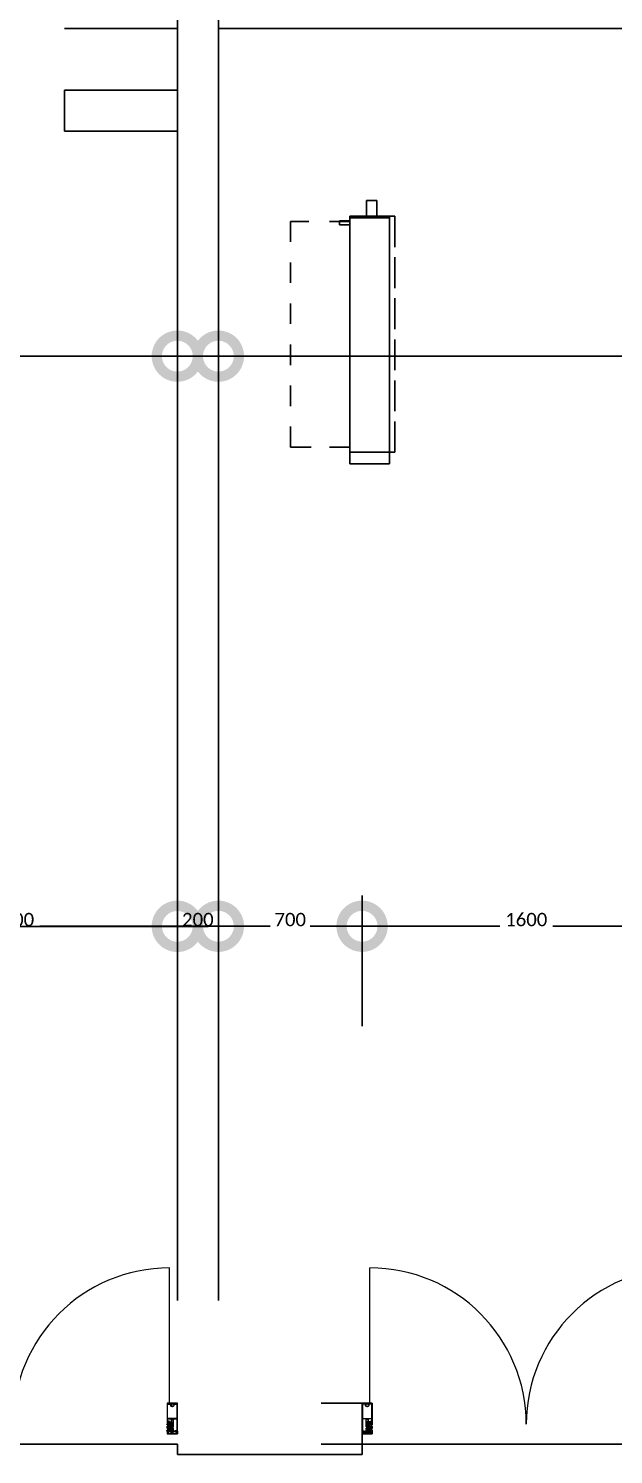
# Model space of a CAD drawing. Header units: metres. Extents: x 22.6 to 101.3, y 9.4 to 67.4.
# Drawn here: x 40.32 to 43.17, y 11.5 to 18.45 of the extents above; entities that cross this region are included whole.
import ezdxf

# ---------------------------------------------------------------- set-up
doc = ezdxf.new("R2010")
doc.units = ezdxf.units.M
doc.linetypes.add('ECG_Line-Ptrn-Dash-1', pattern=[2, 1, -1])
doc.linetypes.add('ECG_Line-Ptrn-Sold', pattern=[9144.001, 9144, -0.001])
doc.layers.add('00', color=252, linetype='Continuous')
doc.layers.add('HVAC', color=1, linetype='Continuous')
for name, color, linetype, lineweight in [('A-DIM', 7, 'Continuous', 5), ('A-DOOR', 5, 'Continuous', 5), ('A-HATCH', 1, 'Continuous', 9), ('A-WIN', 4, 'ECG_Line-Ptrn-Sold', 5), ('M-EQPM', 1, 'Continuous', 25)]:
    doc.layers.add(name, color=color, linetype=linetype, lineweight=lineweight)
doc.styles.add('Calibri', font='calibri.ttf', dxfattribs={"height": 0.212639})
doc.dimstyles.new('ECG_Dimn-Detl-100', dxfattribs={"dimscale": 0.3048, "dimtxt": 0.25, "dimasz": 1.312336, "dimexe": 0.492126, "dimexo": 0.0625, "dimgap": 0, "dimtad": 1, "dimdec": 0, "dimlfac": 1000, "dimzin": 0, "dimdsep": 46, "dimtxsty": 'Calibri', "dimblk1": 'DOTSMALL', "dimblk2": 'DOTSMALL', "dimsah": 1, "dimcen": 0.09, "dimdle": 0.492126, "dimazin": 0, "dimtfac": 1, "dimtdec": 4, "dimtix": 1, "dimtmove": 0, "dimatfit": 3, "dimfxl": 0.492126, "dimfxlon": 1, "dimtvp": 1, "dimtolj": 1, "dimtzin": 0, "dimarcsym": 2})
doc.dimstyles.new('ECG_Dimn-Detl-100_2', dxfattribs={"dimscale": 0.3048, "dimtxt": 0.25, "dimasz": 1.312336, "dimexe": 0.492126, "dimexo": 0.0625, "dimgap": 0, "dimtad": 1, "dimdec": 0, "dimlfac": 1000, "dimzin": 0, "dimdsep": 46, "dimtxsty": 'Calibri', "dimblk1": 'DOTSMALL', "dimblk2": 'DOTSMALL', "dimsah": 1, "dimcen": 0.09, "dimdle": 0.492126, "dimazin": 0, "dimtfac": 1, "dimtdec": 4, "dimtix": 1, "dimtmove": 0, "dimatfit": 3, "dimfxl": 0.492126, "dimfxlon": 1, "dimtvp": 1, "dimtolj": 1, "dimtzin": 0, "dimarcsym": 2})

# ---------------------------------------------------------------- blocks, each defined once
blk = doc.blocks.new('M_Door-Curtain-Wall-Double-Storefront - M_Door-Curtain-Wall-Double-Storefront-3337631-GROUND FLOOR PLAN')
at = {"layer": 'A-DOOR'}
for p, q in [((-0.762, 0.118), (-0.762, 0.7775)), ((0.762, 0.118), (0.762, 0.7775))]:
    blk.add_line(p, q, dxfattribs=at)
for centre, start, end in [((-0.762, 0.0155), 0, 90), ((0.762, 0.0155), 90, 180)]:
    blk.add_arc(centre, 0.762, start, end, dxfattribs=at)
blk = doc.blocks.new('Rectangular Mullion - ECG-RIGHT-END-MULION-PROFIL-1987638-GROUND FLOOR PLAN')
at = {"layer": 'A-HATCH'}
for p, q in [((-0.0297, 0.0186), (-0.0315, 0.0129)), ((-0.0309, 0.0126), (-0.0292, 0.014)), ((-0.0299, 0.019), (-0.0299, 0.031)), ((-0.029, 0.019), (-0.0299, 0.019)), ((-0.0265, 0.019), (-0.0297, 0.019)), ((-0.0234, 0.0056), (-0.0292, 0.0056)), ((-0.0292, -0.0036), (-0.0292, 0.0056)), ((-0.0283, 0.004), (-0.0292, 0.004)), ((-0.0292, 0.004), (-0.0292, -0.0036)), ((-0.0284, 0.0225), (-0.029, 0.019)), ((-0.0049, 0.032), (-0.0289, 0.032)), ((-0.0282, 0.0224), (-0.0288, 0.019)), ((-0.0288, 0.019), (-0.0271, 0.019)), ((-0.0285, 0.0139), (-0.0282, 0.0126)), ((-0.0284, 0.03), (-0.0284, 0.0245)), ((-0.0283, 0.0048), (-0.024, 0.0048)), ((-0.0283, 0.0048), (-0.0283, 0.004)), ((-0.024, 0.0048), (-0.0283, 0.0048)), ((-0.0279, 0.0305), (-0.0049, 0.0305)), ((-0.0263, 0.028), (-0.0277, 0.0244)), ((-0.0277, 0.0126), (-0.0273, 0.0139)), ((-0.0273, 0.021), (-0.0263, 0.022)), ((-0.0273, 0.02), (-0.0273, 0.021)), ((-0.0265, 0.0213), (-0.0271, 0.0207)), ((-0.0267, 0.0139), (-0.0264, 0.0126)), ((-0.0265, 0.0203), (-0.0265, 0.019)), ((-0.0252, 0.028), (-0.0263, 0.028)), ((-0.0263, 0.022), (-0.0243, 0.022)), ((-0.0247, 0.0216), (-0.0258, 0.0216)), ((-0.0258, 0.0126), (-0.0255, 0.0139)), ((-0.0257, 0.0205), (-0.0257, 0.0185)), ((-0.0243, 0.0236), (-0.0253, 0.0264)), ((-0.0246, 0.0266), (-0.0252, 0.028)), ((-0.025, 0.0139), (-0.0247, 0.0126)), ((-0.0247, 0.0185), (-0.0247, 0.0205)), ((-0.0231, 0.0236), (-0.0243, 0.0236)), ((-0.0243, 0.022), (-0.0233, 0.021)), ((-0.0241, 0.0126), (-0.0238, 0.0139)), ((-0.024, 0.0048), (-0.022, 0.0035)), ((-0.022, 0.0035), (-0.024, 0.0048)), ((-0.0233, 0.0207), (-0.0239, 0.0213)), ((-0.0239, 0.019), (-0.0239, 0.0203)), ((-0.0207, 0.019), (-0.0239, 0.019)), ((-0.0049, 0.019), (-0.0235, 0.019)), ((-0.0202, 0.0036), (-0.0234, 0.0056)), ((-0.0233, 0.021), (-0.0233, 0.02)), ((-0.0232, 0.0139), (-0.0228, 0.0126)), ((-0.0213, 0.0218), (-0.0231, 0.0236)), ((-0.0223, 0.0126), (-0.0219, 0.0139)), ((-0.022, 0.0035), (-0.022, -0.0032)), ((-0.022, -0.0032), (-0.022, 0.0035)), ((-0.0113, 0.022), (-0.0213, 0.021)), ((-0.0213, 0.021), (-0.0213, 0.0218)), ((-0.0213, 0.014), (-0.0196, 0.0126)), ((-0.019, 0.0129), (-0.0207, 0.0186)), ((-0.0202, -0.0031), (-0.0202, 0.0036)), ((-0.0202, -0.0012), (-0.0202, 0.0013)), ((-0.0145, 0.0175), (-0.0145, -0.0266)), ((-0.011, 0.0175), (-0.0145, 0.0175)), ((-0.0113, 0.0223), (-0.0113, 0.0234)), ((-0.0113, 0.0234), (0.0014, 0.0234)), ((0.0014, 0.0223), (-0.0113, 0.0223)), ((-0.0049, 0.022), (-0.0113, 0.022)), ((-0.011, -0.0266), (-0.011, 0.0175)), ((-0.0079, 0.0183), (-0.0104, 0.0177)), ((-0.0104, 0.0177), (-0.0104, 0.0117)), ((-0.0086, 0.0117), (-0.0104, 0.0077)), ((-0.0104, 0.0117), (-0.0086, 0.0117)), ((-0.0104, 0.0077), (-0.0104, 0.0034)), ((-0.0104, 0.0034), (-0.0084, 0.0024)), ((-0.01, 0.0234), (-0.01, 0.0245)), ((-0.01, 0.0245), (0.0002, 0.0245)), ((0.0002, 0.0234), (-0.01, 0.0234)), ((-0.0098, 0.0167), (-0.0079, 0.0174)), ((-0.0098, 0.0127), (-0.0098, 0.0167)), ((-0.0079, 0.0122), (-0.0098, 0.0127)), ((-0.0096, 0.0275), (-0.0096, 0.0245)), ((-0.0096, 0.0069), (-0.0079, 0.0105)), ((-0.0096, 0.0041), (-0.0096, 0.0069)), ((-0.0084, 0.0035), (-0.0096, 0.0041)), ((-0.0015, 0.0277), (-0.0084, 0.0277)), ((-0.0084, 0.0024), (-0.0084, 0.0035)), ((-0.0079, 0.0174), (-0.0079, 0.0183)), ((-0.0079, 0.0105), (-0.0079, 0.0122)), ((-0.0077, 0.0177), (-0.0046, 0.0188)), ((-0.0022, 0.0175), (-0.0077, 0.0155)), ((-0.0022, 0.0154), (-0.0077, 0.0133)), ((-0.0022, 0.0132), (-0.0077, 0.0112)), ((-0.0022, 0.011), (-0.0077, 0.009)), ((-0.0022, 0.0096), (-0.0077, 0.0076)), ((-0.0022, 0.0074), (-0.0077, 0.0054)), ((-0.0022, 0.0052), (-0.0077, 0.0032)), ((-0.0022, 0.0031), (-0.0077, 0.0011)), ((-0.0022, 0.0007), (-0.0076, -0.0013)), ((-0.0073, 0.0181), (-0.0056, 0.0188)), ((-0.0056, 0.0188), (-0.0073, 0.0181)), ((-0.0027, 0.018), (-0.0073, 0.0159)), ((-0.0073, 0.0159), (-0.0027, 0.018)), ((-0.0027, 0.0158), (-0.0073, 0.0137)), ((-0.0073, 0.0137), (-0.0027, 0.0158)), ((-0.0027, 0.0136), (-0.0073, 0.0116)), ((-0.0073, 0.0116), (-0.0027, 0.0136)), ((-0.0027, 0.0114), (-0.0073, 0.0094)), ((-0.0073, 0.0094), (-0.0027, 0.0114)), ((-0.0027, 0.01), (-0.0073, 0.008)), ((-0.0073, 0.008), (-0.0027, 0.01)), ((-0.0027, 0.0079), (-0.0073, 0.0058)), ((-0.0073, 0.0058), (-0.0027, 0.0079)), ((-0.0027, 0.0057), (-0.0073, 0.0036)), ((-0.0073, 0.0036), (-0.0027, 0.0057)), ((-0.0027, 0.0035), (-0.0073, 0.0015)), ((-0.0073, 0.0015), (-0.0027, 0.0035)), ((-0.0027, 0.0012), (-0.0073, -0.0009)), ((-0.0073, -0.0009), (-0.0027, 0.0012)), ((-0.0072, 0.0275), (-0.0072, 0.0245)), ((-0.0072, 0.0223), (-0.0027, 0.0223)), ((-0.0072, 0.0188), (-0.0072, 0.0223)), ((-0.0072, 0.0188), (-0.0056, 0.0188)), ((-0.0027, 0.0188), (-0.0072, 0.0188)), ((-0.0027, 0.0171), (-0.0072, 0.0151)), ((-0.0072, 0.0151), (-0.003, 0.017)), ((-0.0027, 0.0149), (-0.0072, 0.0129)), ((-0.0072, 0.0129), (-0.003, 0.0148)), ((-0.0027, 0.0127), (-0.0072, 0.0107)), ((-0.0072, 0.0107), (-0.003, 0.0126)), ((-0.0027, 0.0106), (-0.0072, 0.0085)), ((-0.0072, 0.0085), (-0.003, 0.0104)), ((-0.0027, 0.0092), (-0.0072, 0.0071)), ((-0.0072, 0.0071), (-0.003, 0.009)), ((-0.0027, 0.007), (-0.0072, 0.005)), ((-0.0072, 0.005), (-0.003, 0.0068)), ((-0.0027, 0.0048), (-0.0072, 0.0028)), ((-0.0072, 0.0028), (-0.003, 0.0047)), ((-0.0027, 0.0026), (-0.0072, 0.0006)), ((-0.0072, 0.0006), (-0.003, 0.0025)), ((-0.0027, 0.0003), (-0.0072, -0.0017)), ((-0.0072, -0.0017), (-0.003, 0.0001)), ((-0.007, 0.0173), (-0.0037, 0.0188)), ((-0.0037, 0.0188), (-0.007, 0.0173)), ((-0.0056, 0.0188), (-0.0046, 0.0188)), ((0.0191, 0.032), (-0.0049, 0.032)), ((-0.0049, 0.0305), (0.0181, 0.0305)), ((0.0015, 0.022), (-0.0049, 0.022)), ((0.0137, 0.019), (-0.0049, 0.019)), ((-0.0046, 0.0188), (-0.0037, 0.0188)), ((-0.0037, 0.0188), (-0.0027, 0.0188)), ((-0.0027, 0.0275), (-0.0027, 0.0245)), ((-0.0027, 0.0223), (-0.0027, 0.0188)), ((-0.0018, 0.0174), (-0.0018, 0.0183)), ((-0.0018, 0.0183), (0.0007, 0.0177)), ((0.0001, 0.0167), (-0.0018, 0.0174)), ((-0.0018, 0.0122), (0.0001, 0.0127)), ((-0.0018, 0.0105), (-0.0018, 0.0122)), ((-0.0001, 0.0069), (-0.0018, 0.0105)), ((-0.0014, 0.0035), (-0.0001, 0.0041)), ((-0.0014, 0.0024), (-0.0014, 0.0035)), ((0.0007, 0.0034), (-0.0014, 0.0024)), ((-0.0011, 0.0117), (0.0007, 0.0077)), ((0.0007, 0.0117), (-0.0011, 0.0117)), ((-0.0003, 0.0275), (-0.0003, 0.0245)), ((-0.0001, 0.0041), (-0.0001, 0.0069)), ((0.0001, 0.0127), (0.0001, 0.0167)), ((0.0002, 0.0245), (0.0002, 0.0234)), ((0.0007, 0.0177), (0.0007, 0.0117)), ((0.0007, 0.0077), (0.0007, 0.0034)), ((0.0014, 0.0234), (0.0014, 0.0223)), ((0.0115, 0.021), (0.0015, 0.022)), ((0.0098, 0.0167), (0.0098, 0.019)), ((0.0176, 0.0167), (0.0098, 0.0167)), ((0.0109, 0.019), (0.0141, 0.019)), ((0.0132, 0.0236), (0.0115, 0.0218)), ((0.0115, 0.0218), (0.0115, 0.021)), ((0.0144, 0.0236), (0.0132, 0.0236)), ((0.0145, 0.022), (0.0135, 0.021)), ((0.0135, 0.0207), (0.0141, 0.0213)), ((0.0135, 0.021), (0.0135, 0.02)), ((0.0141, 0.019), (0.0141, 0.0203)), ((0.0155, 0.0264), (0.0144, 0.0236)), ((0.0165, 0.022), (0.0145, 0.022)), ((0.0153, 0.028), (0.0148, 0.0266)), ((0.0148, 0.0216), (0.0159, 0.0216)), ((0.0149, 0.0185), (0.0149, 0.0205)), ((0.0165, 0.028), (0.0153, 0.028)), ((0.0159, 0.0205), (0.0159, 0.0185)), ((0.0178, 0.0244), (0.0165, 0.028)), ((0.0175, 0.021), (0.0165, 0.022)), ((0.0167, 0.0213), (0.0172, 0.0207)), ((0.0167, 0.0203), (0.0167, 0.019)), ((0.0167, 0.019), (0.0199, 0.019)), ((0.0175, 0.02), (0.0175, 0.021)), ((0.019, 0.019), (0.0176, 0.019)), ((0.0176, -0.041), (0.0176, 0.0167)), ((0.0184, 0.0224), (0.019, 0.019)), ((0.0185, 0.0225), (0.0192, 0.019)), ((0.0186, 0.03), (0.0186, 0.0245)), ((0.0192, 0.019), (0.0201, 0.019)), ((0.0201, 0.019), (0.0201, 0.031)), ((0.0201, 0.019), (0.0201, -0.118)), ((-0.0304, -0.0129), (-0.0312, -0.0136)), ((-0.0295, -0.0142), (-0.0309, -0.0128)), ((-0.0299, -0.0213), (-0.0276, -0.0213)), ((-0.0299, -0.118), (-0.0299, -0.0213)), ((-0.0289, -0.0135), (-0.0295, -0.0142)), ((-0.0292, -0.0036), (-0.0292, -0.0053)), ((-0.0283, -0.0036), (-0.0292, -0.0036)), ((-0.0292, -0.0036), (-0.0283, -0.0036)), ((-0.0292, -0.0053), (-0.0238, -0.0053)), ((-0.027, -0.0198), (-0.0285, -0.0213)), ((-0.0284, -0.0152), (-0.0277, -0.0145)), ((-0.0261, -0.0151), (-0.0284, -0.0175)), ((-0.0284, -0.0152), (-0.0269, -0.0168)), ((-0.0284, -0.0213), (-0.0284, -0.0152)), ((-0.0284, -0.0175), (-0.0276, -0.0183)), ((-0.0276, -0.0183), (-0.0284, -0.0191)), ((-0.0284, -0.0191), (-0.025, -0.0225)), ((-0.0269, -0.0213), (-0.0284, -0.0213)), ((-0.0284, -0.0225), (-0.0284, -0.0263)), ((-0.0269, -0.0225), (-0.0284, -0.0225)), ((-0.0284, -0.0263), (-0.0262, -0.0263)), ((-0.0283, -0.0044), (-0.0283, -0.0036)), ((-0.0283, -0.0036), (-0.0283, -0.0044)), ((-0.024, -0.0044), (-0.0283, -0.0044)), ((-0.0283, -0.0044), (-0.024, -0.0044)), ((-0.0278, -0.0225), (-0.0269, -0.0225)), ((-0.0269, -0.0241), (-0.0278, -0.0225)), ((-0.0276, -0.0196), (-0.0276, -0.0171)), ((-0.0276, -0.0213), (-0.0269, -0.022)), ((-0.0274, -0.0225), (-0.0258, -0.0241)), ((-0.0274, -0.0298), (-0.0274, -0.041)), ((-0.0194, -0.0298), (-0.0274, -0.0298)), ((-0.0274, -0.041), (-0.0104, -0.041)), ((-0.0274, -0.043), (-0.0274, -0.114)), ((0.0176, -0.043), (-0.0274, -0.043)), ((-0.0273, -0.0168), (-0.0249, -0.0168)), ((-0.0248, -0.0198), (-0.0273, -0.0198)), ((-0.0272, -0.0151), (-0.0254, -0.0151)), ((-0.0269, -0.022), (-0.0248, -0.0198)), ((-0.0269, -0.0225), (-0.0269, -0.0213)), ((-0.0243, -0.0241), (-0.0269, -0.0241)), ((-0.025, -0.0225), (-0.0267, -0.0241)), ((-0.0262, -0.0263), (-0.0262, -0.0278)), ((-0.0262, -0.0278), (-0.0222, -0.0278)), ((-0.0258, -0.0151), (-0.0228, -0.0181)), ((-0.0229, -0.0141), (-0.0256, -0.0168)), ((-0.0255, -0.0198), (-0.0241, -0.0213)), ((-0.0225, -0.0168), (-0.025, -0.0144)), ((-0.0247, -0.023), (-0.0236, -0.0241)), ((-0.0217, -0.0151), (-0.0246, -0.018)), ((-0.0246, -0.0171), (-0.0246, -0.0196)), ((-0.0246, -0.0185), (-0.0214, -0.0217)), ((-0.0234, -0.023), (-0.0245, -0.0241)), ((-0.0214, -0.0241), (-0.0243, -0.0241)), ((-0.0241, -0.0213), (-0.0226, -0.0198)), ((-0.022, -0.0032), (-0.024, -0.0044)), ((-0.024, -0.0044), (-0.022, -0.0032)), ((-0.0238, -0.0053), (-0.0202, -0.0031)), ((-0.0221, -0.0151), (-0.0232, -0.0139)), ((-0.0228, -0.0171), (-0.0228, -0.0196)), ((-0.0226, -0.0198), (-0.0201, -0.0198)), ((-0.0201, -0.0168), (-0.0225, -0.0168)), ((-0.0225, -0.023), (-0.0214, -0.0241)), ((-0.0204, -0.0198), (-0.0223, -0.0217)), ((-0.0207, -0.0225), (-0.0223, -0.0241)), ((-0.0222, -0.0263), (-0.0199, -0.0263)), ((-0.0222, -0.0278), (-0.0222, -0.0263)), ((-0.0202, -0.0151), (-0.0221, -0.0151)), ((-0.022, -0.0151), (-0.0203, -0.0168)), ((-0.0214, -0.022), (-0.0207, -0.0213)), ((-0.0214, -0.0213), (-0.0214, -0.0225)), ((-0.019, -0.0213), (-0.0214, -0.0213)), ((-0.0199, -0.0225), (-0.0214, -0.0225)), ((-0.0206, -0.0225), (-0.0214, -0.0241)), ((-0.0214, -0.0225), (-0.0207, -0.0225)), ((-0.0174, -0.013), (-0.0213, -0.0168)), ((-0.0197, -0.0213), (-0.0211, -0.0198)), ((-0.0207, -0.0213), (-0.0184, -0.0213)), ((-0.0201, -0.0149), (-0.019, -0.016)), ((-0.0199, -0.0263), (-0.0199, -0.0225)), ((-0.019, -0.0167), (-0.0198, -0.0176)), ((-0.0198, -0.0196), (-0.0198, -0.0171)), ((-0.0198, -0.0173), (-0.019, -0.0182)), ((-0.019, -0.0184), (-0.0198, -0.0192)), ((-0.0198, -0.0189), (-0.019, -0.0198)), ((-0.019, -0.0205), (-0.0197, -0.0213)), ((-0.019, -0.0138), (-0.0183, -0.0145)), ((-0.019, -0.0151), (-0.019, -0.0213)), ((-0.0184, -0.0213), (-0.0184, -0.0288)), ((-0.0168, -0.0138), (-0.0174, -0.013)), ((-0.0145, -0.0266), (-0.011, -0.0266)), ((-0.009, -0.0033), (-0.0104, -0.0033)), ((-0.0104, -0.0033), (-0.0088, -0.0033)), ((-0.0104, -0.041), (-0.0104, -0.0033)), ((-0.0088, -0.0033), (-0.0078, -0.0043)), ((-0.0084, -0.041), (-0.0084, -0.0372)), ((-0.0049, -0.041), (-0.0084, -0.041)), ((-0.0079, -0.0367), (-0.0019, -0.0367)), ((-0.0022, -0.0036), (-0.0078, -0.0057)), ((-0.0078, -0.0043), (-0.0078, -0.0266)), ((-0.0022, -0.0071), (-0.0078, -0.0092)), ((-0.0022, -0.0093), (-0.0078, -0.0113)), ((-0.0022, -0.0115), (-0.0078, -0.0135)), ((-0.0022, -0.0137), (-0.0078, -0.0157)), ((-0.0022, -0.0158), (-0.0078, -0.0179)), ((-0.0022, -0.018), (-0.0078, -0.02)), ((-0.0078, -0.0266), (-0.0049, -0.0295)), ((-0.0023, -0.0015), (-0.0077, -0.0035)), ((-0.0027, -0.001), (-0.0073, -0.0031)), ((-0.0073, -0.0031), (-0.0027, -0.001)), ((-0.0027, -0.0032), (-0.0073, -0.0053)), ((-0.0073, -0.0053), (-0.0027, -0.0032)), ((-0.0073, -0.0074), (-0.0027, -0.0054)), ((-0.0027, -0.0054), (-0.0073, -0.0074)), ((-0.0027, -0.0067), (-0.0073, -0.0087)), ((-0.0073, -0.0087), (-0.0027, -0.0067)), ((-0.0027, -0.0089), (-0.0073, -0.0109)), ((-0.0073, -0.0109), (-0.0027, -0.0089)), ((-0.0027, -0.011), (-0.0073, -0.0131)), ((-0.0073, -0.0131), (-0.0027, -0.011)), ((-0.0027, -0.0132), (-0.0073, -0.0153)), ((-0.0073, -0.0153), (-0.0027, -0.0132)), ((-0.0027, -0.0154), (-0.0073, -0.0174)), ((-0.0073, -0.0174), (-0.0027, -0.0154)), ((-0.0027, -0.0176), (-0.0073, -0.0196)), ((-0.0073, -0.0196), (-0.0027, -0.0176)), ((-0.0027, -0.0019), (-0.0072, -0.0039)), ((-0.0072, -0.0039), (-0.003, -0.002)), ((-0.0027, -0.0041), (-0.0072, -0.0061)), ((-0.0072, -0.0061), (-0.0031, -0.0042)), ((-0.0027, -0.0054), (-0.0072, -0.0074)), ((-0.0072, -0.0074), (-0.003, -0.0055)), ((-0.0027, -0.0076), (-0.0072, -0.0096)), ((-0.0072, -0.0096), (-0.003, -0.0077)), ((-0.0027, -0.0097), (-0.0072, -0.0118)), ((-0.0072, -0.0118), (-0.003, -0.0099)), ((-0.0027, -0.0119), (-0.0072, -0.0139)), ((-0.0072, -0.0139), (-0.003, -0.012)), ((-0.0027, -0.0141), (-0.0072, -0.0161)), ((-0.0072, -0.0161), (-0.003, -0.0142)), ((-0.0027, -0.0163), (-0.0072, -0.0183)), ((-0.0072, -0.0183), (-0.003, -0.0164)), ((-0.0027, -0.0184), (-0.0072, -0.0205)), ((-0.0072, -0.0205), (-0.0032, -0.0186)), ((-0.0069, -0.0216), (-0.0027, -0.0197)), ((-0.0027, -0.0197), (-0.0069, -0.0216)), ((-0.0067, -0.0218), (-0.0067, -0.0249)), ((-0.0067, -0.0249), (-0.0049, -0.0266)), ((-0.0022, -0.0202), (-0.0066, -0.0218)), ((-0.0066, -0.0218), (-0.0053, -0.0218)), ((-0.0053, -0.0218), (-0.0027, -0.0206)), ((-0.0053, -0.0218), (-0.003, -0.0207)), ((-0.003, -0.0218), (-0.0053, -0.0218)), ((-0.0049, -0.0266), (-0.003, -0.0249)), ((-0.0049, -0.0295), (-0.0019, -0.0266)), ((-0.0014, -0.041), (-0.0049, -0.041)), ((-0.003, -0.0249), (-0.003, -0.0218)), ((-0.0019, -0.0042), (-0.001, -0.0033)), ((-0.0019, -0.0266), (-0.0019, -0.0042)), ((-0.0014, -0.0372), (-0.0014, -0.041)), ((-0.001, -0.0033), (0.0006, -0.0033)), ((0, -0.0033), (-0.001, -0.0033)), ((-0.001, -0.0033), (0.0006, -0.0033)), ((0.0006, -0.0033), (0.0006, -0.041)), ((0.0006, -0.041), (0.0176, -0.041)), ((0.0176, -0.114), (0.0176, -0.043)), ((0.0201, -0.118), (-0.0299, -0.118)), ((-0.0274, -0.114), (-0.0102, -0.114)), ((0.0003, -0.114), (0.0176, -0.114))]:
    blk.add_line(p, q, dxfattribs=at)
blk.add_circle((-0.0049, -0.108), 0.006, dxfattribs=at)
for centre, radius, start, end in [((-0.0289, 0.031), 0.001, 90, 180), ((-0.0289, 0.031), 0.001, 90, 180), ((-0.0279, 0.03), 0.0005, 90, 180), ((-0.0284, 0.0235), 0.001, 270.98384, 90), ((-0.0283, 0.0235), 0.0011, 275.23266, 53.27001), ((-0.0258, 0.0206), 0.001, 90, 135), ((-0.0247, 0.0206), 0.001, 45, 90), ((-0.0084, 0.0241), 0.00359, 70.3614, 109.6386), ((-0.0049, 0.0157), 0.012, 79.28835, 100.71165), ((-0.0015, 0.0241), 0.00359, 70.3614, 109.6386), ((0.0148, 0.0206), 0.001, 90, 135), ((0.0159, 0.0206), 0.001, 45, 90), ((0.0185, 0.0235), 0.0011, 126.72999, 264.76734), ((0.0186, 0.0235), 0.001, 90, 269.01616), ((0.0181, 0.03), 0.0005, 0, 90), ((0.0191, 0.031), 0.001, 0, 90), ((0.0191, 0.031), 0.001, 0, 90), ((-0.0317, -0.018), 0.0044, 40.16034, 86.95332), ((-0.0315, -0.018), 0.00517, 33.53678, 87.44457), ((-0.0237, -0.0155), 0.00171, 90, 164.9371), ((-0.0237, -0.0155), 0.00171, 15.0629, 90), ((-0.0159, -0.018), 0.00517, 90.24521, 146.46322), ((-0.0194, -0.0288), 0.001, 270, 0), ((-0.0157, -0.018), 0.0044, 93.04668, 138.45549), ((-0.0079, -0.0372), 0.0005, 90, 180), ((-0.0005, -0.0259), 0.00439, 124.47148, 188.59898), ((-0.0019, -0.0372), 0.0005, 360, 90), ((-0.0049, -0.108), 0.008, 311.40962, 228.59038)]:
    blk.add_arc(centre, radius, start, end, dxfattribs=at)
blk = doc.blocks.new('Rectangular Mullion - ECG-RIGHT-END-MULION-DETAIL-3271408-GROUND FLOOR PLAN')
at = {"layer": 'A-WIN'}
for p, q in [((-0.05, 0.012), (-0.05, 0.032)), ((-0.05, 0.032), (0, 0.032)), ((-0.038, 0.012), (-0.05, 0.012)), ((-0.038, -0.012), (-0.038, 0.012)), ((0, 0.032), (0, -0.118)), ((-0.05, -0.118), (-0.05, -0.012)), ((-0.05, -0.012), (-0.038, -0.012)), ((0, -0.118), (-0.05, -0.118))]:
    blk.add_line(p, q, dxfattribs=at)
blk = doc.blocks.new('Rectangular Mullion - ECG-LEFT-END-MULION-PROFIL-1987639-GROUND FLOOR PLAN')
at = {"layer": 'A-HATCH'}
for p, q in [((-0.0201, 0.019), (-0.0201, 0.031)), ((-0.0192, 0.019), (-0.0201, 0.019)), ((-0.0201, 0.019), (-0.0201, -0.118)), ((-0.0167, 0.019), (-0.0199, 0.019)), ((-0.0185, 0.0225), (-0.0192, 0.019)), ((-0.0191, 0.032), (0.0049, 0.032)), ((-0.0184, 0.0224), (-0.019, 0.019)), ((-0.019, 0.019), (-0.0176, 0.019)), ((-0.0186, 0.03), (-0.0186, 0.0245)), ((0.0049, 0.0305), (-0.0181, 0.0305)), ((-0.0178, 0.0244), (-0.0165, 0.028)), ((-0.0176, 0.0167), (-0.0098, 0.0167)), ((-0.0176, -0.041), (-0.0176, 0.0167)), ((-0.0175, 0.021), (-0.0165, 0.022)), ((-0.0175, 0.02), (-0.0175, 0.021)), ((-0.0167, 0.0213), (-0.0172, 0.0207)), ((-0.0167, 0.0203), (-0.0167, 0.019)), ((-0.0165, 0.028), (-0.0153, 0.028)), ((-0.0165, 0.022), (-0.0145, 0.022)), ((-0.0148, 0.0216), (-0.0159, 0.0216)), ((-0.0159, 0.0205), (-0.0159, 0.0185)), ((-0.0155, 0.0264), (-0.0144, 0.0236)), ((-0.0153, 0.028), (-0.0148, 0.0266)), ((-0.0149, 0.0185), (-0.0149, 0.0205)), ((-0.0145, 0.022), (-0.0135, 0.021)), ((-0.0144, 0.0236), (-0.0132, 0.0236)), ((-0.0135, 0.0207), (-0.0141, 0.0213)), ((-0.0141, 0.019), (-0.0141, 0.0203)), ((-0.0109, 0.019), (-0.0141, 0.019)), ((-0.0137, 0.019), (0.0049, 0.019)), ((-0.0135, 0.021), (-0.0135, 0.02)), ((-0.0132, 0.0236), (-0.0115, 0.0218)), ((-0.0115, 0.021), (-0.0015, 0.022)), ((-0.0115, 0.0218), (-0.0115, 0.021)), ((-0.0098, 0.0167), (-0.0098, 0.019)), ((-0.0015, 0.022), (0.0049, 0.022)), ((-0.0014, 0.0234), (-0.0014, 0.0223)), ((0.0113, 0.0234), (-0.0014, 0.0234)), ((-0.0014, 0.0223), (0.0113, 0.0223)), ((0.0018, 0.0183), (-0.0007, 0.0177)), ((-0.0007, 0.0177), (-0.0007, 0.0117)), ((0.0011, 0.0117), (-0.0007, 0.0077)), ((-0.0007, 0.0117), (0.0011, 0.0117)), ((-0.0007, 0.0077), (-0.0007, 0.0034)), ((-0.0007, 0.0034), (0.0014, 0.0024)), ((-0.0002, 0.0245), (-0.0002, 0.0234)), ((0.01, 0.0245), (-0.0002, 0.0245)), ((-0.0002, 0.0234), (0.01, 0.0234)), ((-0.0001, 0.0167), (0.0018, 0.0174)), ((-0.0001, 0.0127), (-0.0001, 0.0167)), ((0.0018, 0.0122), (-0.0001, 0.0127)), ((0.0001, 0.0069), (0.0018, 0.0105)), ((0.0001, 0.0041), (0.0001, 0.0069)), ((0.0014, 0.0035), (0.0001, 0.0041)), ((0.0003, 0.0275), (0.0003, 0.0245)), ((0.0014, 0.0024), (0.0014, 0.0035)), ((0.0015, 0.0277), (0.0084, 0.0277)), ((0.0018, 0.0174), (0.0018, 0.0183)), ((0.0018, 0.0105), (0.0018, 0.0122)), ((0.0022, 0.0175), (0.0077, 0.0155)), ((0.0022, 0.0154), (0.0077, 0.0133)), ((0.0022, 0.0132), (0.0077, 0.0112)), ((0.0022, 0.011), (0.0077, 0.009)), ((0.0022, 0.0096), (0.0077, 0.0076)), ((0.0022, 0.0074), (0.0077, 0.0054)), ((0.0022, 0.0052), (0.0077, 0.0032)), ((0.0022, 0.0031), (0.0077, 0.0011)), ((0.0022, 0.0007), (0.0076, -0.0013)), ((0.0027, 0.0275), (0.0027, 0.0245)), ((0.0027, 0.0223), (0.0027, 0.0188)), ((0.0072, 0.0223), (0.0027, 0.0223)), ((0.0027, 0.0188), (0.0072, 0.0188)), ((0.0037, 0.0188), (0.0027, 0.0188)), ((0.0027, 0.018), (0.0073, 0.0159)), ((0.0073, 0.0159), (0.0027, 0.018)), ((0.0027, 0.0171), (0.0072, 0.0151)), ((0.0027, 0.0158), (0.0073, 0.0137)), ((0.0073, 0.0137), (0.0027, 0.0158)), ((0.0027, 0.0149), (0.0072, 0.0129)), ((0.0027, 0.0136), (0.0073, 0.0116)), ((0.0073, 0.0116), (0.0027, 0.0136)), ((0.0027, 0.0127), (0.0072, 0.0107)), ((0.0027, 0.0114), (0.0073, 0.0094)), ((0.0073, 0.0094), (0.0027, 0.0114)), ((0.0027, 0.0106), (0.0072, 0.0085)), ((0.0027, 0.01), (0.0073, 0.008)), ((0.0073, 0.008), (0.0027, 0.01)), ((0.0027, 0.0092), (0.0072, 0.0071)), ((0.0027, 0.0079), (0.0073, 0.0058)), ((0.0073, 0.0058), (0.0027, 0.0079)), ((0.0027, 0.007), (0.0072, 0.005)), ((0.0027, 0.0057), (0.0073, 0.0036)), ((0.0073, 0.0036), (0.0027, 0.0057)), ((0.0027, 0.0048), (0.0072, 0.0028)), ((0.0027, 0.0035), (0.0073, 0.0015)), ((0.0073, 0.0015), (0.0027, 0.0035)), ((0.0027, 0.0026), (0.0072, 0.0006)), ((0.0027, 0.0012), (0.0073, -0.0009)), ((0.0073, -0.0009), (0.0027, 0.0012)), ((0.0027, 0.0003), (0.0072, -0.0017)), ((0.0072, 0.0151), (0.003, 0.017)), ((0.0072, 0.0129), (0.003, 0.0148)), ((0.0072, 0.0107), (0.003, 0.0126)), ((0.0072, 0.0085), (0.003, 0.0104)), ((0.0072, 0.0071), (0.003, 0.009)), ((0.0072, 0.005), (0.003, 0.0068)), ((0.0072, 0.0028), (0.003, 0.0047)), ((0.0072, 0.0006), (0.003, 0.0025)), ((0.0072, -0.0017), (0.003, 0.0001)), ((0.007, 0.0173), (0.0037, 0.0188)), ((0.0037, 0.0188), (0.007, 0.0173)), ((0.0046, 0.0188), (0.0037, 0.0188)), ((0.0056, 0.0188), (0.0046, 0.0188)), ((0.0077, 0.0177), (0.0046, 0.0188)), ((0.0049, 0.032), (0.0289, 0.032)), ((0.0279, 0.0305), (0.0049, 0.0305)), ((0.0049, 0.022), (0.0113, 0.022)), ((0.0049, 0.019), (0.0235, 0.019)), ((0.0073, 0.0181), (0.0056, 0.0188)), ((0.0056, 0.0188), (0.0073, 0.0181)), ((0.0072, 0.0188), (0.0056, 0.0188)), ((0.0072, 0.0275), (0.0072, 0.0245)), ((0.0072, 0.0188), (0.0072, 0.0223)), ((0.0079, 0.0174), (0.0079, 0.0183)), ((0.0079, 0.0183), (0.0104, 0.0177)), ((0.0098, 0.0167), (0.0079, 0.0174)), ((0.0079, 0.0122), (0.0098, 0.0127)), ((0.0079, 0.0105), (0.0079, 0.0122)), ((0.0096, 0.0069), (0.0079, 0.0105)), ((0.0084, 0.0035), (0.0096, 0.0041)), ((0.0084, 0.0024), (0.0084, 0.0035)), ((0.0104, 0.0034), (0.0084, 0.0024)), ((0.0086, 0.0117), (0.0104, 0.0077)), ((0.0104, 0.0117), (0.0086, 0.0117)), ((0.0096, 0.0275), (0.0096, 0.0245)), ((0.0096, 0.0041), (0.0096, 0.0069)), ((0.0098, 0.0127), (0.0098, 0.0167)), ((0.01, 0.0234), (0.01, 0.0245)), ((0.0104, 0.0177), (0.0104, 0.0117)), ((0.0104, 0.0077), (0.0104, 0.0034)), ((0.011, 0.0175), (0.0145, 0.0175)), ((0.011, -0.0266), (0.011, 0.0175)), ((0.0113, 0.0223), (0.0113, 0.0234)), ((0.0113, 0.022), (0.0213, 0.021)), ((0.0145, 0.0175), (0.0145, -0.0266)), ((0.019, 0.0129), (0.0207, 0.0186)), ((0.0213, 0.014), (0.0196, 0.0126)), ((0.0202, 0.0036), (0.0234, 0.0056)), ((0.0202, -0.0031), (0.0202, 0.0036)), ((0.0202, -0.0012), (0.0202, 0.0013)), ((0.0207, 0.019), (0.0239, 0.019)), ((0.0213, 0.0218), (0.0231, 0.0236)), ((0.0213, 0.021), (0.0213, 0.0218)), ((0.0223, 0.0126), (0.0219, 0.0139)), ((0.024, 0.0048), (0.022, 0.0035)), ((0.022, 0.0035), (0.024, 0.0048)), ((0.022, 0.0035), (0.022, -0.0032)), ((0.022, -0.0032), (0.022, 0.0035)), ((0.0232, 0.0139), (0.0228, 0.0126)), ((0.0231, 0.0236), (0.0243, 0.0236)), ((0.0243, 0.022), (0.0233, 0.021)), ((0.0233, 0.0207), (0.0239, 0.0213)), ((0.0233, 0.021), (0.0233, 0.02)), ((0.0234, 0.0056), (0.0292, 0.0056)), ((0.0241, 0.0126), (0.0238, 0.0139)), ((0.0239, 0.019), (0.0239, 0.0203)), ((0.0283, 0.0048), (0.024, 0.0048)), ((0.024, 0.0048), (0.0283, 0.0048)), ((0.0243, 0.0236), (0.0253, 0.0264)), ((0.0263, 0.022), (0.0243, 0.022)), ((0.0246, 0.0266), (0.0252, 0.028)), ((0.0247, 0.0216), (0.0258, 0.0216)), ((0.0247, 0.0185), (0.0247, 0.0205)), ((0.025, 0.0139), (0.0247, 0.0126)), ((0.0252, 0.028), (0.0263, 0.028)), ((0.0258, 0.0126), (0.0255, 0.0139)), ((0.0257, 0.0205), (0.0257, 0.0185)), ((0.0263, 0.028), (0.0277, 0.0244)), ((0.0273, 0.021), (0.0263, 0.022)), ((0.0267, 0.0139), (0.0264, 0.0126)), ((0.0265, 0.0213), (0.0271, 0.0207)), ((0.0265, 0.0203), (0.0265, 0.019)), ((0.0265, 0.019), (0.0297, 0.019)), ((0.0288, 0.019), (0.0271, 0.019)), ((0.0273, 0.02), (0.0273, 0.021)), ((0.0277, 0.0126), (0.0273, 0.0139)), ((0.0282, 0.0224), (0.0288, 0.019)), ((0.0285, 0.0139), (0.0282, 0.0126)), ((0.0283, 0.0048), (0.0283, 0.004)), ((0.0283, 0.004), (0.0292, 0.004)), ((0.0284, 0.03), (0.0284, 0.0245)), ((0.0284, 0.0225), (0.029, 0.019)), ((0.029, 0.019), (0.0299, 0.019)), ((0.0309, 0.0126), (0.0292, 0.014)), ((0.0292, -0.0036), (0.0292, 0.0056)), ((0.0292, 0.004), (0.0292, -0.0036)), ((0.0297, 0.0186), (0.0315, 0.0129)), ((0.0299, 0.019), (0.0299, 0.031)), ((-0.0006, -0.041), (-0.0176, -0.041)), ((-0.0176, -0.043), (0.0274, -0.043)), ((-0.0176, -0.114), (-0.0176, -0.043)), ((0.001, -0.0033), (-0.0006, -0.0033)), ((-0.0006, -0.0033), (-0.0006, -0.041)), ((0.001, -0.0033), (-0.0006, -0.0033)), ((0, -0.0033), (0.001, -0.0033)), ((0.0019, -0.0042), (0.001, -0.0033)), ((0.0014, -0.0372), (0.0014, -0.041)), ((0.0014, -0.041), (0.0049, -0.041)), ((0.0019, -0.0266), (0.0019, -0.0042)), ((0.0049, -0.0295), (0.0019, -0.0266)), ((0.0079, -0.0367), (0.0019, -0.0367)), ((0.0022, -0.0036), (0.0078, -0.0057)), ((0.0022, -0.0071), (0.0078, -0.0092)), ((0.0022, -0.0093), (0.0078, -0.0113)), ((0.0022, -0.0115), (0.0078, -0.0135)), ((0.0022, -0.0137), (0.0078, -0.0157)), ((0.0022, -0.0158), (0.0078, -0.0179)), ((0.0022, -0.018), (0.0078, -0.02)), ((0.0022, -0.0202), (0.0066, -0.0218)), ((0.0023, -0.0015), (0.0077, -0.0035)), ((0.0027, -0.001), (0.0073, -0.0031)), ((0.0073, -0.0031), (0.0027, -0.001)), ((0.0027, -0.0019), (0.0072, -0.0039)), ((0.0027, -0.0032), (0.0073, -0.0053)), ((0.0073, -0.0053), (0.0027, -0.0032)), ((0.0027, -0.0041), (0.0072, -0.0061)), ((0.0027, -0.0054), (0.0072, -0.0074)), ((0.0073, -0.0074), (0.0027, -0.0054)), ((0.0027, -0.0054), (0.0073, -0.0074)), ((0.0027, -0.0067), (0.0073, -0.0087)), ((0.0073, -0.0087), (0.0027, -0.0067)), ((0.0027, -0.0076), (0.0072, -0.0096)), ((0.0027, -0.0089), (0.0073, -0.0109)), ((0.0073, -0.0109), (0.0027, -0.0089)), ((0.0027, -0.0097), (0.0072, -0.0118)), ((0.0027, -0.011), (0.0073, -0.0131)), ((0.0073, -0.0131), (0.0027, -0.011)), ((0.0027, -0.0119), (0.0072, -0.0139)), ((0.0027, -0.0132), (0.0073, -0.0153)), ((0.0073, -0.0153), (0.0027, -0.0132)), ((0.0027, -0.0141), (0.0072, -0.0161)), ((0.0027, -0.0154), (0.0073, -0.0174)), ((0.0073, -0.0174), (0.0027, -0.0154)), ((0.0027, -0.0163), (0.0072, -0.0183)), ((0.0027, -0.0176), (0.0073, -0.0196)), ((0.0073, -0.0196), (0.0027, -0.0176)), ((0.0027, -0.0184), (0.0072, -0.0205)), ((0.0069, -0.0216), (0.0027, -0.0197)), ((0.0027, -0.0197), (0.0069, -0.0216)), ((0.0053, -0.0218), (0.0027, -0.0206)), ((0.0072, -0.0039), (0.003, -0.002)), ((0.0072, -0.0074), (0.003, -0.0055)), ((0.0072, -0.0096), (0.003, -0.0077)), ((0.0072, -0.0118), (0.003, -0.0099)), ((0.0072, -0.0139), (0.003, -0.012)), ((0.0072, -0.0161), (0.003, -0.0142)), ((0.0072, -0.0183), (0.003, -0.0164)), ((0.0053, -0.0218), (0.003, -0.0207)), ((0.003, -0.0218), (0.0053, -0.0218)), ((0.003, -0.0249), (0.003, -0.0218)), ((0.0049, -0.0266), (0.003, -0.0249)), ((0.0072, -0.0061), (0.0031, -0.0042)), ((0.0072, -0.0205), (0.0032, -0.0186)), ((0.0067, -0.0249), (0.0049, -0.0266)), ((0.0078, -0.0266), (0.0049, -0.0295)), ((0.0049, -0.041), (0.0084, -0.041)), ((0.0066, -0.0218), (0.0053, -0.0218)), ((0.0067, -0.0218), (0.0067, -0.0249)), ((0.0088, -0.0033), (0.0078, -0.0043)), ((0.0078, -0.0043), (0.0078, -0.0266)), ((0.0084, -0.041), (0.0084, -0.0372)), ((0.0104, -0.0033), (0.0088, -0.0033)), ((0.009, -0.0033), (0.0104, -0.0033)), ((0.0104, -0.041), (0.0104, -0.0033)), ((0.0274, -0.041), (0.0104, -0.041)), ((0.0145, -0.0266), (0.011, -0.0266)), ((0.0168, -0.0138), (0.0174, -0.013)), ((0.0174, -0.013), (0.0213, -0.0168)), ((0.019, -0.0138), (0.0183, -0.0145)), ((0.0184, -0.0213), (0.0184, -0.0288)), ((0.0207, -0.0213), (0.0184, -0.0213)), ((0.0201, -0.0149), (0.019, -0.016)), ((0.019, -0.0151), (0.019, -0.0213)), ((0.019, -0.0167), (0.0198, -0.0176)), ((0.0198, -0.0173), (0.019, -0.0182)), ((0.019, -0.0184), (0.0198, -0.0192)), ((0.0198, -0.0189), (0.019, -0.0198)), ((0.019, -0.0205), (0.0197, -0.0213)), ((0.019, -0.0213), (0.0214, -0.0213)), ((0.0194, -0.0298), (0.0274, -0.0298)), ((0.0197, -0.0213), (0.0211, -0.0198)), ((0.0198, -0.0196), (0.0198, -0.0171)), ((0.0199, -0.0225), (0.0214, -0.0225)), ((0.0199, -0.0263), (0.0199, -0.0225)), ((0.0222, -0.0263), (0.0199, -0.0263)), ((0.0201, -0.0168), (0.0225, -0.0168)), ((0.0226, -0.0198), (0.0201, -0.0198)), ((0.0238, -0.0053), (0.0202, -0.0031)), ((0.0202, -0.0151), (0.0221, -0.0151)), ((0.022, -0.0151), (0.0203, -0.0168)), ((0.0204, -0.0198), (0.0223, -0.0217)), ((0.0206, -0.0225), (0.0214, -0.0241)), ((0.0214, -0.022), (0.0207, -0.0213)), ((0.0207, -0.0225), (0.0223, -0.0241)), ((0.0214, -0.0225), (0.0207, -0.0225)), ((0.0246, -0.0185), (0.0214, -0.0217)), ((0.0214, -0.0213), (0.0214, -0.0225)), ((0.0225, -0.023), (0.0214, -0.0241)), ((0.0214, -0.0241), (0.0243, -0.0241)), ((0.0217, -0.0151), (0.0246, -0.018)), ((0.022, -0.0032), (0.024, -0.0044)), ((0.024, -0.0044), (0.022, -0.0032)), ((0.0221, -0.0151), (0.0232, -0.0139)), ((0.0222, -0.0278), (0.0222, -0.0263)), ((0.0262, -0.0278), (0.0222, -0.0278)), ((0.0225, -0.0168), (0.025, -0.0144)), ((0.0241, -0.0213), (0.0226, -0.0198)), ((0.0258, -0.0151), (0.0228, -0.0181)), ((0.0228, -0.0171), (0.0228, -0.0196)), ((0.0229, -0.0141), (0.0256, -0.0168)), ((0.0234, -0.023), (0.0245, -0.0241)), ((0.0247, -0.023), (0.0236, -0.0241)), ((0.0292, -0.0053), (0.0238, -0.0053)), ((0.024, -0.0044), (0.0283, -0.0044)), ((0.0283, -0.0044), (0.024, -0.0044)), ((0.0255, -0.0198), (0.0241, -0.0213)), ((0.0243, -0.0241), (0.0269, -0.0241)), ((0.0246, -0.0171), (0.0246, -0.0196)), ((0.0248, -0.0198), (0.0273, -0.0198)), ((0.0269, -0.022), (0.0248, -0.0198)), ((0.0273, -0.0168), (0.0249, -0.0168)), ((0.0284, -0.0191), (0.025, -0.0225)), ((0.025, -0.0225), (0.0267, -0.0241)), ((0.0272, -0.0151), (0.0254, -0.0151)), ((0.0274, -0.0225), (0.0258, -0.0241)), ((0.0261, -0.0151), (0.0284, -0.0175)), ((0.0262, -0.0263), (0.0262, -0.0278)), ((0.0284, -0.0263), (0.0262, -0.0263)), ((0.0284, -0.0152), (0.0269, -0.0168)), ((0.0276, -0.0213), (0.0269, -0.022)), ((0.0269, -0.0213), (0.0284, -0.0213)), ((0.0269, -0.0225), (0.0269, -0.0213)), ((0.0269, -0.0225), (0.0284, -0.0225)), ((0.0278, -0.0225), (0.0269, -0.0225)), ((0.0269, -0.0241), (0.0278, -0.0225)), ((0.027, -0.0198), (0.0285, -0.0213)), ((0.0274, -0.0298), (0.0274, -0.041)), ((0.0274, -0.043), (0.0274, -0.114)), ((0.0276, -0.0196), (0.0276, -0.0171)), ((0.0284, -0.0175), (0.0276, -0.0183)), ((0.0276, -0.0183), (0.0284, -0.0191)), ((0.0299, -0.0213), (0.0276, -0.0213)), ((0.0284, -0.0152), (0.0277, -0.0145)), ((0.0283, -0.0036), (0.0292, -0.0036)), ((0.0283, -0.0044), (0.0283, -0.0036)), ((0.0283, -0.0036), (0.0283, -0.0044)), ((0.0292, -0.0036), (0.0283, -0.0036)), ((0.0284, -0.0213), (0.0284, -0.0152)), ((0.0284, -0.0225), (0.0284, -0.0263)), ((0.0289, -0.0135), (0.0295, -0.0142)), ((0.0292, -0.0036), (0.0292, -0.0053)), ((0.0295, -0.0142), (0.0309, -0.0128)), ((0.0299, -0.118), (0.0299, -0.0213)), ((0.0304, -0.0129), (0.0312, -0.0136)), ((-0.0201, -0.118), (0.0299, -0.118)), ((-0.0003, -0.114), (-0.0176, -0.114)), ((0.0274, -0.114), (0.0102, -0.114))]:
    blk.add_line(p, q, dxfattribs=at)
blk.add_circle((0.0049, -0.108), 0.006, dxfattribs=at)
for centre, radius, start, end in [((-0.0191, 0.031), 0.001, 90, 180), ((-0.0191, 0.031), 0.001, 90, 180), ((-0.0181, 0.03), 0.0005, 90, 180), ((-0.0186, 0.0235), 0.001, 270.98384, 90), ((-0.0185, 0.0235), 0.0011, 275.23266, 53.27001), ((-0.0159, 0.0206), 0.001, 90, 135), ((-0.0148, 0.0206), 0.001, 45, 90), ((0.0015, 0.0241), 0.00359, 70.3614, 109.6386), ((0.0049, 0.0157), 0.012, 79.28835, 100.71165), ((0.0084, 0.0241), 0.00359, 70.3614, 109.6386), ((0.0247, 0.0206), 0.001, 90, 135), ((0.0258, 0.0206), 0.001, 45, 90), ((0.0283, 0.0235), 0.0011, 126.72999, 264.76734), ((0.0284, 0.0235), 0.001, 90, 269.01616), ((0.0279, 0.03), 0.0005, 0, 90), ((0.0289, 0.031), 0.001, 0, 90), ((0.0289, 0.031), 0.001, 0, 90), ((0.0019, -0.0372), 0.0005, 90, 180), ((0.0005, -0.0259), 0.00439, 351.40102, 55.52852), ((0.0079, -0.0372), 0.0005, 0, 90), ((0.0159, -0.018), 0.00517, 33.53678, 89.75479), ((0.0157, -0.018), 0.0044, 41.54451, 86.95332), ((0.0194, -0.0288), 0.001, 180, 270), ((0.0237, -0.0155), 0.00171, 90, 164.9371), ((0.0237, -0.0155), 0.00171, 15.0629, 90), ((0.0315, -0.018), 0.00517, 92.55543, 146.46322), ((0.0317, -0.018), 0.0044, 93.04668, 139.83966), ((0.0049, -0.108), 0.008, 311.40962, 228.59038)]:
    blk.add_arc(centre, radius, start, end, dxfattribs=at)
blk = doc.blocks.new('Rectangular Mullion - ECG-LEFT-END-MULION-DETAIL-3337275-GROUND FLOOR PLAN')
at = {"layer": 'A-WIN'}
for p, q in [((0, 0.032), (-0.05, 0.032)), ((-0.05, 0.032), (-0.05, 0.012)), ((-0.05, 0.012), (-0.038, 0.012)), ((-0.038, 0.012), (-0.038, -0.012)), ((0, -0.118), (0, 0.032)), ((-0.05, -0.012), (-0.05, -0.118)), ((-0.038, -0.012), (-0.05, -0.012)), ((-0.05, -0.118), (0, -0.118))]:
    blk.add_line(p, q, dxfattribs=at)
blk = doc.blocks.new('_DotSmall')
at = {"color": 0, "linetype": 'ByBlock', "const_width": 0.5}
blk.add_lwpolyline([(-0.0625, 0, 1), (0.0625, 0, 1)], format="xyb", close=True, dxfattribs=at)
blk = doc.blocks.new('ECG_MECHEQ-Split Unit-Concealed-Horizontal-Plenum-2Pipe _4_ - CSU-05-1692101-GROUND FLOOR PLAN')
at = {"layer": 'M-EQPM', "linetype": 'ECG_Line-Ptrn-Dash-1'}
for p, q in [((-397.6, 147.6), (702.4, 147.6)), ((702.4, 147.6), (-397.6, 147.6)), ((-397.6, 147.6), (-397.6, 147.6)), ((-397.6, 147.6), (-397.6, -141.3)), ((-397.6, -141.3), (-397.6, 147.6)), ((702.4, 147.6), (702.4, 147.6)), ((702.4, -141.3), (702.4, 147.6)), ((702.4, -141.3), (702.4, 147.6)), ((685.3, -90.5), (685.3, -141.3)), ((685.3, -90.5), (704.4, -90.5)), ((704.4, -90.5), (685.3, -90.5)), ((704.4, -141.3), (704.4, -90.5)), ((720.3, -141.3), (-479.7, -141.3)), ((-479.7, -141.3), (-479.7, -335)), ((-479.7, -335), (-479.7, -141.3)), ((-479.7, -141.3), (720.3, -141.3)), ((-479.7, -141.3), (-479.7, -141.3)), ((727.4, -141.3), (-422.6, -141.3)), ((-422.6, -141.3), (-422.6, -335)), ((-422.6, -335), (-422.6, -141.3)), ((-422.6, -141.3), (727.4, -141.3)), ((-422.6, -141.3), (-422.6, -141.3)), ((-397.6, -141.3), (-397.6, -141.3)), ((-397.6, -141.3), (702.4, -141.3)), ((702.4, -141.3), (-397.6, -141.3)), ((685.3, -141.3), (704.4, -141.3)), ((704.4, -141.3), (685.3, -141.3)), ((702.4, -141.3), (702.4, -141.3)), ((720.3, -335), (720.3, -141.3)), ((720.3, -141.3), (720.3, -335)), ((720.3, -141.3), (720.3, -141.3)), ((727.4, -335), (727.4, -141.3)), ((727.4, -141.3), (727.4, -335)), ((727.4, -141.3), (727.4, -141.3)), ((803.4, -222.8), (727.4, -222.8)), ((727.4, -272.8), (727.4, -222.8)), ((727.4, -222.8), (727.4, -272.8)), ((727.4, -272.8), (803.4, -272.8)), ((803.4, -272.8), (803.4, -222.8)), ((803.4, -222.8), (803.4, -272.8)), ((-479.7, -335), (720.3, -335)), ((720.3, -335), (-479.7, -335)), ((-479.7, -335), (-479.7, -335)), ((727.4, -335), (-422.6, -335)), ((-422.6, -335), (-422.6, -360.4)), ((-422.6, -360.4), (-422.6, -335)), ((-422.6, -335), (727.4, -335)), ((-422.6, -335), (-422.6, -335)), ((-422.6, -335), (727.4, -335)), ((727.4, -335), (-422.6, -335)), ((-422.6, -335), (-422.6, -335)), ((720.3, -335), (720.3, -335)), ((727.4, -360.4), (727.4, -335)), ((727.4, -335), (727.4, -360.4)), ((727.4, -335), (727.4, -335)), ((727.4, -335), (727.4, -335)), ((-422.6, -360.4), (727.4, -360.4)), ((727.4, -360.4), (-422.6, -360.4)), ((-422.6, -360.4), (-422.6, -360.4)), ((727.4, -360.4), (727.4, -360.4))]:
    blk.add_line(p, q, dxfattribs=at)
blk = doc.blocks.new('A$C7b4cc595')
at = {"layer": 'M-EQPM', "linetype": 'ECG_Line-Ptrn-Dash-1', "rotation": 90.00000000000034}
blk.add_blockref('ECG_MECHEQ-Split Unit-Concealed-Horizontal-Plenum-2Pipe _4_ - CSU-05-1692101-GROUND FLOOR PLAN', (-45850.6, -37842.4), dxfattribs=at)

msp = doc.modelspace()

# ---------------------------------------------------------------- linework, layer by layer
at = {"layer": '00', "color": 252}
for p, q in [((40.4939, 18.4473), (41.0439, 18.4473)), ((41.0439, 18.4473), (41.0439, 18.1473)), ((41.2439, 18.4473), (47.3939, 18.4473)), ((41.2439, 12.2473), (41.2439, 18.4473)), ((41.0439, 18.1473), (40.4939, 18.1473)), ((40.4939, 18.1473), (40.4939, 17.9473)), ((40.4939, 17.9473), (41.0439, 17.9473)), ((41.0439, 17.9473), (41.0439, 12.2473)), ((41.9439, 11.7473), (41.7439, 11.7473)), ((41.9439, 11.5473), (41.9439, 11.7473)), ((39.4439, 11.5473), (41.0439, 11.5473)), ((41.0439, 11.4973), (41.0439, 11.5473)), ((41.7439, 11.5473), (41.9439, 11.5473)), ((41.9439, 11.5473), (43.5439, 11.5473)), ((41.9439, 11.4973), (41.9439, 11.5473)), ((41.9439, 11.4973), (41.0439, 11.4973))]:
    msp.add_line(p, q, dxfattribs=at)

# ---------------------------------------------------------------- block references
for p in [(40.2439, 11.6293), (42.7439, 11.6293)]:
    msp.add_blockref('M_Door-Curtain-Wall-Double-Storefront - M_Door-Curtain-Wall-Double-Storefront-3337631-GROUND FLOOR PLAN', p, dxfattribs=at)
at = {"layer": '00', "color": 252, "extrusion": (0, 0, -1), "rotation": 180}
for name, p in [('Rectangular Mullion - ECG-RIGHT-END-MULION-PROFIL-1987638-GROUND FLOOR PLAN', (-41.0239, 11.6293)), ('Rectangular Mullion - ECG-RIGHT-END-MULION-DETAIL-3271408-GROUND FLOOR PLAN', (-41.0439, 11.6293)), ('Rectangular Mullion - ECG-LEFT-END-MULION-PROFIL-1987639-GROUND FLOOR PLAN', (-41.964, 11.6293))]:
    msp.add_blockref(name, p, dxfattribs=at)
at = {"layer": '00', "color": 252, "rotation": 180}
msp.add_blockref('Rectangular Mullion - ECG-LEFT-END-MULION-DETAIL-3337275-GROUND FLOOR PLAN', (41.9439, 11.6293), dxfattribs=at)
at = {"layer": 'HVAC', "xscale": 0.001, "yscale": 0.001, "zscale": 0.001}
msp.add_blockref('A$C7b4cc595', (87.5939, 54.6473), dxfattribs=at)

# ---------------------------------------------------------------- dimensions: what is measured, and where the dimension line sits
at = {"layer": 'A-DIM'}
for base, p1, p2, dimstyle, override in [((41.0439, 16.8505), (29.4939, 17.0005), (41.0439, 17.0005), 'ECG_Dimn-Detl-100', {"dimpost": '<>', "dimfxl": 11.55}), ((48.5439, 16.8505), (41.2439, 17.0005), (48.5439, 17.0005), 'ECG_Dimn-Detl-100', {"dimpost": '<>', "dimfxl": 7.3}), ((41.0439, 14.0712), (38.5439, 13.9212), (41.0439, 14.2212), 'ECG_Dimn-Detl-100_2', {"dimpost": '<>', "dimfxl": 2.517936}), ((41.0439, 14.0718), (39.4439, 13.9218), (41.0439, 13.9218), 'ECG_Dimn-Detl-100_2', {"dimpost": '<>', "dimfxl": 1.6}), ((41.2439, 14.0718), (41.0439, 13.9218), (41.2439, 14.2218), 'ECG_Dimn-Detl-100_2', {"dimpost": '<>', "dimfxl": 0.360555}), ((41.9439, 14.0718), (41.2439, 14.2218), (41.9439, 13.9218), 'ECG_Dimn-Detl-100_2', {"dimpost": '<>', "dimfxl": 0.761577}), ((43.5439, 14.0718), (41.9439, 13.9218), (43.5439, 13.9218), 'ECG_Dimn-Detl-100_2', {"dimpost": '<>', "dimfxl": 1.6})]:
    msp.add_linear_dim(base=base, p1=p1, p2=p2, dimstyle=dimstyle, override=override, dxfattribs=at).render()

doc.saveas('drawing.dxf')
